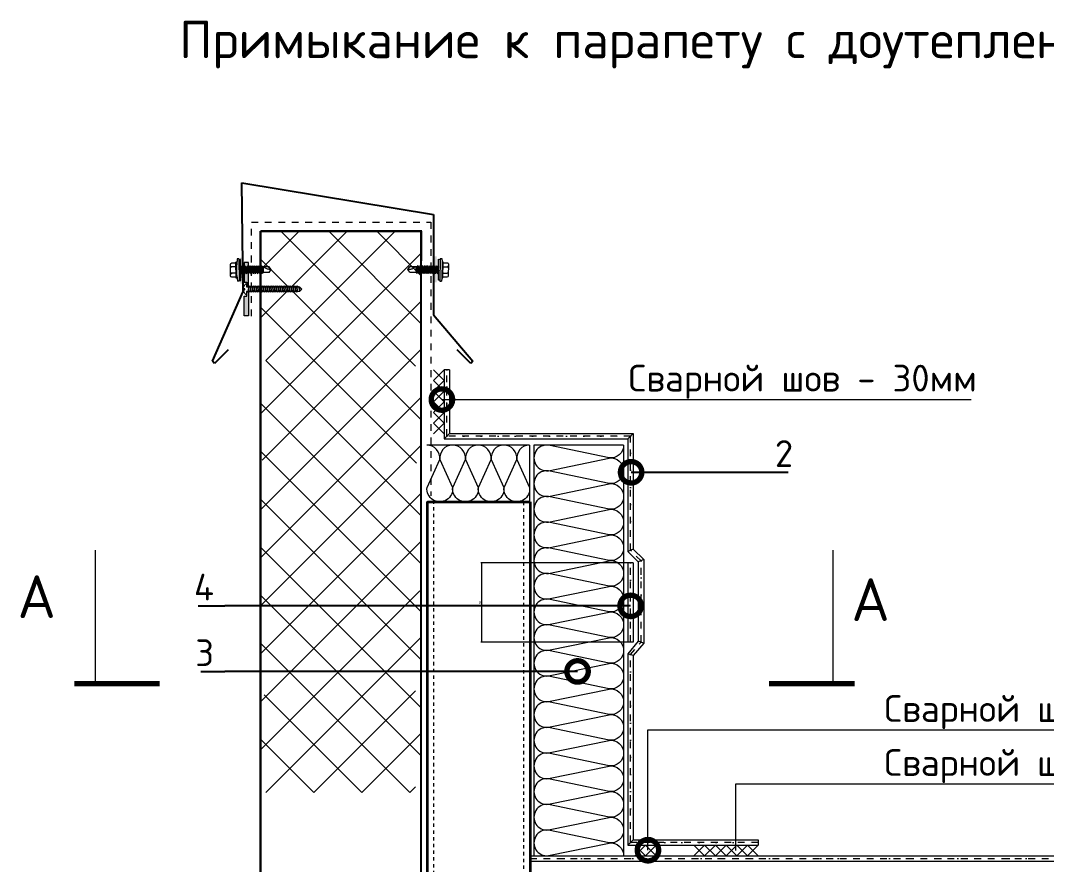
# Model space of a CAD drawing. Header units: millimetres. Extents: x -263990 to 193903, y -164417 to 240530.
# Drawn here: x -144467 to -129232, y 227998 to 240530 of the extents above; entities that cross this region are included whole.
import ezdxf
from ezdxf.enums import TextEntityAlignment as Align

# ---------------------------------------------------------------- set-up
doc = ezdxf.new("R2010")
doc.units = ezdxf.units.MM
doc.header["$LTSCALE"] = 20
doc.set_wipeout_variables(frame=1)
doc.linetypes.add('пунктирнаяX2', pattern=[12.7, 0, -12.7])
doc.linetypes.add('штриховая 50', pattern=[1, 0.5, -0.5])
doc.layers.get('0').update_dxf_attribs({"lineweight": 0})
doc.layers.add('S-METL', color=14, linetype='Continuous')
doc.layers.add('S-WALL-PATT', color=181, linetype='Continuous')
for name, color, linetype, lineweight in [('TN-АННОТАЦИИ', 7, 'Continuous', 0), ('TN-ГИДРОИЗОЛЯЦИЯ ПВХ', 5, 'Continuous', 15), ('TN-МЕТАЛЛ КОНСТРУКЦИИ', 7, 'Continuous', 35), ('TN-РАЗМЕРЫ', 184, 'Continuous', 15), ('Металл', 7, 'Continuous', 25)]:
    doc.layers.add(name, color=color, linetype=linetype, lineweight=lineweight)
doc.styles.add('MtXpl_ISOCPEUR', font='')
doc.styles.add('TN-Текст', font='isocpeur.ttf')
doc.styles.add('TN-Текст-Аннотативный', font='isocpeur.ttf')
doc.styles.get('MtXpl_ISOCPEUR').set_extended_font_data('ISOCPEUR', bold=True)
doc.dimstyles.new('ПТС-Размеры', dxfattribs={"dimtxt": 2.5, "dimasz": 1.5, "dimexe": 0.7, "dimexo": 1, "dimgap": 0.8, "dimtad": 1, "dimdec": 0, "dimzin": 0, "dimdsep": 46, "dimtxsty": 'TN-Текст-Аннотативный', "dimblk": 'ARCHTICK', "dimcen": 2, "dimdle": 0.7, "dimadec": 0, "dimazin": 0, "dimtfac": 1, "dimtdec": 0, "dimtmove": 1, "dimatfit": 3, "dimfxl": 0.7, "dimtolj": 1, "dimtzin": 0, "dimlwd": -1, "dimlwe": -1, "dimarcsym": 0})

# ---------------------------------------------------------------- blocks, each defined once
blk = doc.blocks.new('_ArchTick')
at = {"color": 0, "linetype": 'ByBlock', "const_width": 0.15}
blk.add_lwpolyline([(-0.5, -0.5), (0.5, 0.5)], dxfattribs=at)
blk = doc.blocks.new('_DOTSMALL')
at = {"color": 0, "linetype": 'ByBlock', "const_width": 0.5}
blk.add_lwpolyline([(-0.0625, 0, 1), (0.0625, 0, 1)], format="xyb", close=True, dxfattribs=at)
blk = doc.blocks.new('*U389')
at = {"lineweight": 0}
blk.add_hatch(color=0, dxfattribs=at).paths.add_polyline_path([(6.5, -1), (-6.5, -1), (-6.5, 0), (6.5, 0)])
at = {"color": 0, "lineweight": 0}
for p, q in [((1.27, 14.01), (-2.46, 13.35)), ((-1.76, 13.76), (-2.46, 13.35)), ((-1.76, 12.94), (-2.46, 13.35)), ((2.46, 12.81), (-2.46, 11.94)), ((-1.76, 17.77), (0, 19)), ((-1.76, 17.78), (-1.76, 13.76)), ((-0.74, 14.01), (-1.76, 13.76)), ((1.76, 13.81), (-1.76, 12.94)), ((1.76, 13.22), (-1.76, 12.35)), ((-1.76, 12.94), (-1.76, 12.35)), ((2.11, 14.01), (-0.74, 14.01)), ((0, 19), (1.76, 17.77)), ((1.76, 17.78), (1.76, 14.01)), ((2.1, 14.01), (1.76, 13.81)), ((1.76, 13.81), (1.76, 13.2)), ((2.46, 12.81), (1.76, 13.22)), ((2.46, 12.81), (1.76, 12.4)), ((-1.76, 12.35), (-2.46, 11.94)), ((-1.76, 11.54), (-2.46, 11.94)), ((2.46, 11.4), (-2.46, 10.53)), ((-1.76, 10.94), (-2.46, 10.53)), ((-1.76, 10.13), (-2.46, 10.53)), ((2.46, 10), (-2.46, 9.13)), ((-1.76, 9.53), (-2.46, 9.13)), ((-1.76, 8.72), (-2.46, 9.13)), ((2.46, 8.59), (-2.46, 7.72)), ((-1.76, 8.13), (-2.46, 7.72)), ((-1.76, 7.31), (-2.46, 7.72)), ((2.46, 7.18), (-2.46, 6.31)), ((-1.76, 6.72), (-2.46, 6.31)), ((1.76, 12.4), (-1.76, 11.54)), ((1.76, 11.81), (-1.76, 10.94)), ((-1.76, 11.54), (-1.76, 10.94)), ((1.76, 11), (-1.76, 10.13)), ((1.76, 10.4), (-1.76, 9.53)), ((-1.76, 10.13), (-1.76, 9.53)), ((1.76, 9.59), (-1.76, 8.72)), ((1.76, 8.99), (-1.76, 8.13)), ((-1.76, 8.72), (-1.76, 8.13)), ((1.76, 8.18), (-1.76, 7.31)), ((1.76, 7.59), (-1.76, 6.72)), ((-1.76, 7.31), (-1.76, 6.7)), ((1.76, 6.77), (-1.76, 5.9)), ((1.76, 12.4), (1.76, 11.79)), ((2.46, 11.4), (1.76, 11.81)), ((2.46, 11.4), (1.76, 11)), ((1.76, 11), (1.76, 10.38)), ((2.46, 10), (1.76, 10.4)), ((2.46, 10), (1.76, 9.59)), ((1.76, 9.59), (1.76, 8.97)), ((2.46, 8.59), (1.76, 8.99)), ((2.46, 8.59), (1.76, 8.18)), ((1.76, 8.18), (1.76, 7.56)), ((2.46, 7.18), (1.76, 7.59)), ((2.46, 7.18), (1.76, 6.77)), ((1.76, 6.77), (1.76, 6.16)), ((-1.76, 5.9), (-2.46, 6.31)), ((2.46, 5.77), (-2.46, 4.9)), ((-1.76, 5.31), (-2.46, 4.9)), ((-1.76, 4.5), (-2.46, 4.9)), ((2.46, 4.36), (-2.46, 3.49)), ((-1.76, 3.9), (-2.46, 3.49)), ((-1.76, 3.09), (-2.46, 3.49)), ((2.46, 2.96), (-2.46, 2.09)), ((-1.76, 2.49), (-2.46, 2.09)), ((-1.76, 1.68), (-2.46, 2.09)), ((2.46, 1.55), (-2.46, 0.68)), ((-1.76, 1.09), (-2.46, 0.68)), ((-1.76, 0.27), (-2.46, 0.68)), ((1.76, 6.18), (-1.76, 5.31)), ((-1.76, 5.9), (-1.76, 5.29)), ((1.76, 5.36), (-1.76, 4.5)), ((1.76, 4.77), (-1.76, 3.9)), ((-1.76, 4.5), (-1.76, 3.9)), ((1.76, 3.96), (-1.76, 3.09)), ((1.76, 3.36), (-1.76, 2.49)), ((-1.76, 3.09), (-1.76, 2.49)), ((1.76, 2.55), (-1.76, 1.68)), ((1.76, 1.95), (-1.76, 1.09)), ((-1.76, 1.68), (-1.76, 1.09)), ((1.76, 1.14), (-1.76, 0.27)), ((-1.76, 0.27), (-1.76, 0)), ((1.76, 0.55), (-0.45, 0)), ((2.46, 0.14), (1.67, 0)), ((2.46, 5.77), (1.76, 6.18)), ((2.46, 5.77), (1.76, 5.36)), ((1.76, 5.36), (1.76, 4.75)), ((2.46, 4.36), (1.76, 4.77)), ((2.46, 4.36), (1.76, 3.96)), ((1.76, 3.96), (1.76, 3.34)), ((2.46, 2.96), (1.76, 3.36)), ((2.46, 2.96), (1.76, 2.55)), ((1.76, 2.55), (1.76, 1.93)), ((2.46, 1.55), (1.76, 1.95)), ((2.46, 1.55), (1.76, 1.14)), ((1.76, 1.14), (1.76, 0.52)), ((2.46, 0.14), (1.76, 0.55)), ((2.46, 0.14), (2.22, 0)), ((6.5, 0), (6.5, -1)), ((-7, -1), (-7, -2)), ((7, -1), (-7, -1)), ((-7, -1), (-7, -2)), ((-3.37, -2.36), (-7, -2)), ((-5.04, -2.36), (-5.04, -2.86)), ((-5.04, -2.36), (4.96, -2.36)), ((-5.04, -2.86), (4.96, -2.86)), ((-4.37, -2.36), (4.29, -2.36)), ((-4.37, -3.15), (-4.37, -5.51)), ((-3.59, -6.3), (3.5, -6.3)), ((-2.01, -3.15), (-2.01, -5.51)), ((-2.01, -3.23), (-2.01, -5.51)), ((1.93, -3.15), (1.93, -5.51)), ((7, -2), (3.29, -2.36)), ((4.29, -3.15), (4.29, -5.51)), ((4.96, -2.36), (4.96, -2.86)), ((7, -1), (7, -2)), ((7, -1), (7, -2))]:
    blk.add_line(p, q, dxfattribs=at)
blk.add_lwpolyline([(6.5, -1), (-6.5, -1), (-6.5, 0), (6.5, 0)], close=True, dxfattribs=at)
for centre, start, end in [((-3.59, -5.51), 180.00332, 270.00332), ((-2.8, -5.51), 270.00332, 0.00332), ((-1.22, -5.51), 180.00332, 270.00332), ((1.14, -5.51), 270.00332, 0.00332), ((2.71, -5.51), 180.00332, 270.00332), ((3.5, -5.51), 270.00332, 0.00332)]:
    blk.add_arc(centre, 0.787, start, end, dxfattribs=at)
at = {"color": 0, "lineweight": 0, "extrusion": (0, 0, -1)}
for centre, start_param, end_param in [((-5.16, -3.15), 3.700141, 4.077737), ((-2.8, -3.15), 3.700141, 4.077737), ((-1.22, -3.15), 0.936145, 1.313741), ((1.13, -3.15), 3.700141, 4.077737), ((2.72, -3.15), 0.936145, 1.313741), ((5.08, -3.15), 0.936145, 1.313741)]:
    blk.add_ellipse(centre, major_axis=(-0.47, -0.638), ratio=1, start_param=start_param, end_param=end_param, dxfattribs=at)
at = {"color": 0, "lineweight": 0}
blk.add_open_spline([(0, 19), (0.05, 18.23), (0.14, 16.87), (0.88, 15.34), (1.55, 14.82), (1.76, 14.68)], degree=3, knots=[0, 0, 0, 0, 2.306624, 4.08853, 4.845954, 4.845954, 4.845954, 4.845954], dxfattribs=at)
blk = doc.blocks.new('*U391')
at = {"color": 0, "rotation": 270}
blk.add_blockref('*U389', (0, 0), dxfattribs=at)

msp = doc.modelspace()

# ---------------------------------------------------------------- hatches: boundary and pattern name
at = {"lineweight": 13}
h = msp.add_hatch(dxfattribs=at)
h.set_pattern_fill('ANSI37', color=8, scale=158.797555)
h.set_pattern_definition([(45, (-140823.46, 229064.1), (-356.51, 356.51), []), (135, (-140823.46, 229064.1), (-356.51, -356.51), [])])
h.paths.add_polyline_path([(-140823.46266, 235415.98422), (-140823.46266, 235304.82593), (-140902.86144, 235217.48728), (-140902.86144, 234026.50561), (-140823.46266, 233939.16696), (-140823.46266, 233828.00867), (-140823.46266, 233716.85038), (-140902.86144, 233629.51172), (-140902.86144, 232438.53006), (-140823.46266, 232351.1914), (-140823.46266, 232240.03311), (-140823.46266, 232128.87482), (-140902.86144, 232041.53617), (-140902.86144, 230850.5545), (-140823.46266, 230763.21585), (-140823.46266, 230652.05756), (-140823.46266, 230540.89927), (-140902.86144, 230453.56061), (-140902.86144, 229262.57895), (-140823.46266, 229175.24029), (-140823.46266, 229064.082), (-139767.27257, 229064.082), (-139708.56515, 228900.81114), (-139613.28661, 229222.87956), (-139554.57919, 229064.082), (-138600.29689, 229064.082), (-138600.29689, 229175.24029), (-138520.89811, 229262.57895), (-138520.89811, 230453.56061), (-138600.29689, 230540.89927), (-138600.29689, 230652.05756), (-138600.29689, 230763.21585), (-138520.89811, 230850.5545), (-138520.89811, 232041.53617), (-138600.29689, 232128.87482), (-138600.29689, 232240.03311), (-138600.29689, 232351.1914), (-138520.89811, 232438.53006), (-138520.89811, 233629.51172), (-138600.29689, 233716.85038), (-138600.29689, 233828.00867), (-138600.29689, 233939.16696), (-138520.89811, 234026.50561), (-138520.89811, 235217.48728), (-138600.29689, 235304.82593), (-138600.29689, 235415.98422), (-138600.29689, 235527.14251), (-138520.89811, 235614.48117), (-138520.89811, 237400.95366), (-140902.86144, 237400.95366), (-140902.86144, 235614.48117), (-140823.46266, 235527.14251)])
at = {"layer": 'S-WALL-PATT', "lineweight": 0, "ltscale": 10}
h = msp.add_hatch(color=256, dxfattribs=at)
h.dxf.hatch_style = 1
h.paths.add_polyline_path([(-141203.69422, 237009.66744), (-141167.57642, 237009.66744), (-141167.57642, 236621.87539), (-141203.69422, 236621.87539)])
h = msp.add_hatch(color=256, dxfattribs=at)
h.dxf.hatch_style = 1
h.paths.add_polyline_path([(-138285.32143, 237027.66054), (-138321.43923, 237027.66054), (-138321.43923, 236639.86849), (-138285.32143, 236639.86849)])

# ---------------------------------------------------------------- linework, layer by layer
at = {"ltscale": 100}
for p, q in [((-138050.48602, 234225.00256), (-138431.60016, 234225.00256)), ((-137669.37189, 234225.00256), (-138050.48602, 234225.00256)), ((-137288.25776, 234225.00256), (-137669.37189, 234225.00256)), ((-136907.14362, 234225.00256), (-137288.25776, 234225.00256)), ((-136907.14362, 234225.00256), (-136907.14362, 233383.18733)), ((-136843.50369, 234225.00256), (-136843.50369, 233843.88842)), ((-135510.36046, 234225.00256), (-136843.50369, 234225.00256)), ((-135510.36046, 234225.00256), (-135510.36046, 233843.88842)), ((-136843.50369, 233843.88842), (-136843.50369, 233462.77429)), ((-135510.36046, 233843.88842), (-135510.36046, 233462.77429)), ((-136843.50369, 233462.77429), (-136843.50369, 233081.66016)), ((-135510.36046, 233462.77429), (-135510.36046, 233081.66016)), ((-138050.48602, 233383.18733), (-138431.60016, 233383.18733)), ((-137669.37189, 233383.18733), (-138050.48602, 233383.18733)), ((-137288.25776, 233383.18733), (-137669.37189, 233383.18733)), ((-136907.14362, 233383.18733), (-137288.25776, 233383.18733)), ((-136843.50369, 233081.66016), (-136843.50369, 232700.54602)), ((-135510.36046, 233081.66016), (-135510.36046, 232700.54602)), ((-136843.50369, 232700.54602), (-136843.50369, 232319.43189)), ((-135510.36046, 232700.54602), (-135510.36046, 232319.43189)), ((-136843.50369, 232319.43189), (-136843.50369, 231938.31776)), ((-135510.36046, 232319.43189), (-135510.36046, 231938.31776)), ((-136843.50369, 231938.31776), (-136843.50369, 231557.20362)), ((-135510.36046, 231938.31776), (-135510.36046, 231557.20362)), ((-136843.50369, 231557.20362), (-136843.50369, 231176.08949)), ((-135510.36046, 231557.20362), (-135510.36046, 231176.08949)), ((-136843.50369, 231176.08949), (-136843.50369, 230794.97536)), ((-135510.36046, 231176.08949), (-135510.36046, 230794.97536)), ((-136843.50369, 230794.97536), (-136843.50369, 230413.86123)), ((-135510.36046, 230794.97536), (-135510.36046, 230413.86123)), ((-136843.50369, 230413.86123), (-136843.50369, 230032.74709)), ((-135510.36046, 230413.86123), (-135510.36046, 230032.74709)), ((-136843.50369, 230032.74709), (-136843.50369, 229651.63296)), ((-135510.36046, 230032.74709), (-135510.36046, 229651.63296)), ((-136843.50369, 229651.63296), (-136843.50369, 229270.51883)), ((-135510.36046, 229651.63296), (-135510.36046, 229270.51883)), ((-136843.50369, 229270.51883), (-136843.50369, 228889.40469)), ((-135510.36046, 229270.51883), (-135510.36046, 228889.40469)), ((-136843.50369, 228889.40469), (-136843.50369, 228508.29056)), ((-135510.36046, 228889.40469), (-135510.36046, 228508.29056)), ((-136843.50369, 228508.29056), (-136843.50369, 228127.17643)), ((-135510.36046, 228508.29056), (-135510.36046, 228127.17643))]:
    msp.add_line(p, q, dxfattribs=at)
at = {"color": 8, "lineweight": 20, "const_width": 31.75951}
for points in [[(-140902.86144, 237400.95366), (-140902.86144, 224498.65228), (-140823.46266, 224411.31363), (-140823.46266, 224300.15534)], [(-138600.29689, 224300.15534), (-138600.29689, 224411.31363), (-138520.89811, 224498.65228), (-138520.89811, 237400.95366), (-140902.86144, 237400.95366)]]:
    msp.add_lwpolyline(points, dxfattribs=at)
at = {"lineweight": 9, "ltscale": 100, "transparency": 33554559}
for points in [[(-138050.48602, 234225.00256, 0.4517184411), (-138239.52449, 234010.43603), (-138052.00462, 233597.75385, -1.1350416127), (-138430.08155, 233597.75385), (-138242.56169, 234010.43603, 0.4517184411), (-138431.60016, 234225.00256, 0.4517184411)], [(-137669.37189, 234225.00256, 0.4517184411), (-137858.41035, 234010.43603), (-137670.89049, 233597.75385, -1.1350416127), (-138048.96742, 233597.75385), (-137861.44756, 234010.43603, 0.4517184411), (-138050.48602, 234225.00256, 0.4517184411)], [(-137288.25776, 234225.00256, 0.4517184411), (-137477.29622, 234010.43603), (-137289.77636, 233597.75385, -1.1350416127), (-137667.85329, 233597.75385), (-137480.33342, 234010.43603, 0.4517184411), (-137669.37189, 234225.00256, 0.4517184411)], [(-136907.14362, 234225.00256, 0.4517184411), (-137096.18209, 234010.43603), (-136908.66222, 233597.75385, -1.1350416127), (-137286.73916, 233597.75385), (-137099.21929, 234010.43603, 0.4517184411), (-137288.25776, 234225.00256, 0.4517184411)], [(-135510.36046, 234225.00256, -0.4517184411), (-135724.92699, 234035.96409), (-136628.93717, 234223.48396, 1.1350416127), (-136628.93717, 233845.40702), (-135724.92699, 234032.92689, -0.4517184411), (-135510.36046, 233843.88842, -0.4517184411)], [(-135510.36046, 233843.88842, -0.4517184411), (-135724.92699, 233654.84996), (-136628.93717, 233842.36982, 1.1350416127), (-136628.93717, 233464.29289), (-135724.92699, 233651.81276, -0.4517184411), (-135510.36046, 233462.77429, -0.4517184411)], [(-135510.36046, 233462.77429, -0.4517184411), (-135724.92699, 233273.73582), (-136628.93717, 233461.25569, 1.1350416127), (-136628.93717, 233083.17876), (-135724.92699, 233270.69862, -0.4517184411), (-135510.36046, 233081.66016, -0.4517184411)], [(-135510.36046, 233081.66016, -0.4517184411), (-135724.92699, 232892.62169), (-136628.93717, 233080.14156, 1.1350416127), (-136628.93717, 232702.06462), (-135724.92699, 232889.58449, -0.4517184411), (-135510.36046, 232700.54602, -0.4517184411)], [(-135510.36046, 232700.54602, -0.4517184411), (-135724.92699, 232511.50756), (-136628.93717, 232699.02742, 1.1350416127), (-136628.93717, 232320.95049), (-135724.92699, 232508.47036, -0.4517184411), (-135510.36046, 232319.43189, -0.4517184411)], [(-135510.36046, 232319.43189, -0.4517184411), (-135724.92699, 232130.39342), (-136628.93717, 232317.91329, 1.1350416127), (-136628.93717, 231939.83636), (-135724.92699, 232127.35622, -0.4517184411), (-135510.36046, 231938.31776, -0.4517184411)], [(-135510.36046, 231938.31776, -0.4517184411), (-135724.92699, 231749.27929), (-136628.93717, 231936.79916, 1.1350416127), (-136628.93717, 231558.72223), (-135724.92699, 231746.24209, -0.4517184411), (-135510.36046, 231557.20362, -0.4517184411)], [(-135510.36046, 231557.20362, -0.4517184411), (-135724.92699, 231368.16516), (-136628.93717, 231555.68502, 1.1350416127), (-136628.93717, 231177.60809), (-135724.92699, 231365.12796, -0.4517184411), (-135510.36046, 231176.08949, -0.4517184411)], [(-135510.36046, 231176.08949, -0.4517184411), (-135724.92699, 230987.05103), (-136628.93717, 231174.57089, 1.1350416127), (-136628.93717, 230796.49396), (-135724.92699, 230984.01382, -0.4517184411), (-135510.36046, 230794.97536, -0.4517184411)], [(-135510.36046, 230794.97536, -0.4517184411), (-135724.92699, 230605.93689), (-136628.93717, 230793.45676, 1.1350416127), (-136628.93717, 230415.37983), (-135724.92699, 230602.89969, -0.4517184411), (-135510.36046, 230413.86123, -0.4517184411)], [(-135510.36046, 230413.86123, -0.4517184411), (-135724.92699, 230224.82276), (-136628.93717, 230412.34262, 1.1350416127), (-136628.93717, 230034.26569), (-135724.92699, 230221.78556, -0.4517184411), (-135510.36046, 230032.74709, -0.4517184411)], [(-135510.36046, 230032.74709, -0.4517184411), (-135724.92699, 229843.70863), (-136628.93717, 230031.22849, 1.1350416127), (-136628.93717, 229653.15156), (-135724.92699, 229840.67142, -0.4517184411), (-135510.36046, 229651.63296, -0.4517184411)], [(-135510.36046, 229651.63296, -0.4517184411), (-135724.92699, 229462.59449), (-136628.93717, 229650.11436, 1.1350416127), (-136628.93717, 229272.03743), (-135724.92699, 229459.55729, -0.4517184411), (-135510.36046, 229270.51883, -0.4517184411)], [(-135510.36046, 229270.51883, -0.4517184411), (-135724.92699, 229081.48036), (-136628.93717, 229269.00023, 1.1350416127), (-136628.93717, 228890.92329), (-135724.92699, 229078.44316, -0.4517184411), (-135510.36046, 228889.40469, -0.4517184411)], [(-135510.36046, 228889.40469, -0.4517184411), (-135724.92699, 228700.36623), (-136628.93717, 228887.88609, 1.1350416127), (-136628.93717, 228509.80916), (-135724.92699, 228697.32903, -0.4517184411), (-135510.36046, 228508.29056, -0.4517184411)], [(-135510.36046, 228508.29056, -0.4517184411), (-135724.92699, 228319.25209), (-136628.93717, 228506.77196, 1.1350416127), (-136628.93717, 228128.69503), (-135724.92699, 228316.21489, -0.4517184411), (-135510.36046, 228127.17643, -0.4517184411)]]:
    msp.add_lwpolyline(points, format="xyb", dxfattribs=at)
at = {"color": 0, "linetype": 'ByBlock', "lineweight": 80, "const_width": 79.39878}
for points in [[(-142398.89899, 230682.30085), (-143669.27944, 230682.30085)], [(-133351.08148, 230682.30085), (-132080.70103, 230682.30085)]]:
    msp.add_lwpolyline(points, dxfattribs=at)
at = {"layer": 'S-METL'}
for p, q in [((-141180.30765, 238120.22373), (-138332.15403, 237651.37182)), ((-138332.15403, 237651.37182), (-138332.15403, 236160.02989)), ((-138332.15403, 236160.02989), (-137747.78413, 235471.72989)), ((-141381.82869, 235640.67891), (-141584.56751, 235437.94008)), ((-137781.57393, 235437.94008), (-137984.31276, 235640.67891)), ((-141584.56751, 235437.94008), (-141618.35732, 235471.72989)), ((-137747.78413, 235471.72989), (-137781.57393, 235437.94008))]:
    msp.add_line(p, q, dxfattribs=at)
at = {"layer": 'TN-АННОТАЦИИ', "linetype": 'ByBlock', "lineweight": -2}
for points in [[(-135399.49364, 233821.54259), (-133423.66567, 233821.54259)], [(-133423.66567, 233821.54259), (-133066.37117, 233821.54259)], [(-141831.31585, 231838.16852), (-141434.32196, 231838.16852)], [(-135407.14205, 231838.16852), (-141434.32196, 231838.16852)], [(-141791.61646, 230864.18353), (-141434.32196, 230864.18353)], [(-136194.89091, 230864.18353), (-141434.32196, 230864.18353)]]:
    msp.add_lwpolyline(points, dxfattribs=at)
at = {"layer": 'TN-ГИДРОИЗОЛЯЦИЯ ПВХ', "linetype": 'штриховая 50', "ltscale": 10}
for p, q in [((-141037.83936, 236138.50549), (-141037.83936, 237535.93159)), ((-141037.83936, 237535.93159), (-138373.92071, 237535.93159)), ((-138373.92071, 237535.93159), (-138373.92071, 233472.21748)), ((-138134.5672, 234359.98048), (-138135.72437, 235344.22679)), ((-135407.14205, 234359.98048), (-138134.5672, 234359.98048)), ((-135407.14205, 232661.94047), (-135407.14205, 234359.98048)), ((-135252.81357, 232507.61198), (-135407.14205, 232661.94047)), ((-135252.81357, 231300.51152), (-135252.81357, 232507.61198)), ((-135407.14205, 231300.51152), (-135407.14205, 232474.72393)), ((-135407.14205, 231113.29498), (-135252.81357, 231300.51152)), ((-135407.14205, 228325.67337), (-135407.14205, 231113.29498)), ((-133513.83197, 228325.67337), (-135407.14205, 228325.67337)), ((-136901.16304, 228087.47704), (-118718.84295, 228087.47704))]:
    msp.add_line(p, q, dxfattribs=at)
at = {"layer": 'TN-ГИДРОИЗОЛЯЦИЯ ПВХ', "linetype": 'Continuous'}
for p, q in [((-138096.02499, 235344.22679), (-138175.42376, 235344.22679)), ((-138175.42376, 235344.22679), (-138175.42376, 234320.28109)), ((-138096.02499, 235344.22679), (-138096.02499, 234399.67987)), ((-138096.02499, 234399.67987), (-138175.42376, 234320.28109)), ((-138175.42376, 234320.28109), (-135446.84144, 234320.28109)), ((-138096.02499, 234399.67987), (-135367.44266, 234399.67987)), ((-135367.44266, 234399.67987), (-135446.84144, 234320.28109)), ((-135446.84144, 234320.28109), (-135446.84144, 232645.49644)), ((-135367.44266, 234399.67987), (-135367.44266, 232678.38449)), ((-135367.44266, 232678.38449), (-135446.84144, 232645.49644)), ((-135446.84144, 232645.49644), (-135292.51296, 232491.16796)), ((-135367.44266, 232678.38449), (-135213.11418, 232524.05601)), ((-135213.11418, 232524.05601), (-135292.51296, 232491.16796)), ((-135213.11418, 232524.05601), (-135213.11418, 231286.25805)), ((-135367.44266, 232474.72393), (-135446.84144, 232474.72393)), ((-135446.84144, 232474.72393), (-135446.84144, 231300.51152)), ((-135367.44266, 232474.72393), (-135367.44266, 231300.51152)), ((-135292.51296, 232491.16796), (-135292.51296, 231314.76499)), ((-135292.51296, 231314.76499), (-135446.84144, 231127.54845)), ((-135367.44266, 231300.51152), (-135446.84144, 231300.51152)), ((-135213.11418, 231286.25805), (-135367.44266, 231099.04151)), ((-135213.11418, 231286.25805), (-135292.51296, 231314.76499)), ((-135367.44266, 231099.04151), (-135446.84144, 231127.54845)), ((-135446.84144, 231127.54845), (-135446.84144, 228285.97398)), ((-135367.44266, 231099.04151), (-135367.44266, 228365.37276)), ((-135367.44266, 228365.37276), (-135446.84144, 228285.97398)), ((-135446.84144, 228285.97398), (-133513.83197, 228285.97398)), ((-135367.44266, 228365.37276), (-133513.83197, 228365.37276)), ((-133513.83197, 228365.37276), (-133513.83197, 228285.97398)), ((-136901.16304, 228127.17643), (-136901.16304, 228047.77765)), ((-136901.16304, 228127.17643), (-118718.84295, 228127.17643)), ((-136901.16304, 228047.77765), (-118718.84295, 228047.77765))]:
    msp.add_line(p, q, dxfattribs=at)
at = {"layer": 'TN-ГИДРОИЗОЛЯЦИЯ ПВХ', "linetype": 'пунктирнаяX2'}
for p, q in [((-138135.72437, 235344.22679), (-138135.72437, 234359.98048)), ((-138135.72437, 234359.98048), (-135407.14205, 234359.98048)), ((-135407.14205, 234359.98048), (-135407.14205, 232661.94047)), ((-135407.14205, 232661.94047), (-135252.81357, 232507.61198)), ((-135252.81357, 232507.61198), (-135252.81357, 231300.51152)), ((-135407.14205, 232474.72393), (-135407.14205, 231300.51152)), ((-135252.81357, 231300.51152), (-135407.14205, 231113.29498)), ((-135407.14205, 231113.29498), (-135407.14205, 228325.67337)), ((-135407.14205, 228325.67337), (-133513.83197, 228325.67337)), ((-136901.16304, 228087.47704), (-118718.84295, 228087.47704))]:
    msp.add_line(p, q, dxfattribs=at)
at = {"layer": 'TN-ГИДРОИЗОЛЯЦИЯ ПВХ', "color": 1}
for points in [[(-138334.22132, 235185.42924), (-138175.42376, 235344.22679)], [(-138334.22132, 235344.22679), (-138175.42376, 235185.42924)], [(-138334.22132, 235185.42924), (-138175.42376, 235026.63168)], [(-138334.22132, 235026.63168), (-138175.42376, 235185.42924)], [(-138334.22132, 235026.63168), (-138175.42376, 234867.83412)], [(-138334.22132, 234867.83412), (-138175.42376, 235026.63168)], [(-138334.22132, 234867.83412), (-138175.42376, 234709.03657)], [(-138334.22132, 234709.03657), (-138175.42376, 234867.83412)], [(-138334.22132, 234709.03657), (-138175.42376, 234550.23901)], [(-138334.22132, 234550.23901), (-138175.42376, 234709.03657)], [(-138334.22132, 234550.23901), (-138175.42376, 234391.44146)], [(-138334.22132, 234391.44146), (-138175.42376, 234550.23901)], [(-135186.13362, 228285.97398), (-135344.93117, 228127.17643)], [(-135344.93117, 228285.97398), (-135186.13362, 228127.17643)], [(-135186.13362, 228285.97398), (-135027.33606, 228127.17643)], [(-135027.33606, 228285.97398), (-135186.13362, 228127.17643)], [(-134307.81975, 228285.97398), (-134466.61731, 228127.17643)], [(-134466.61731, 228285.97398), (-134307.81975, 228127.17643)], [(-134149.0222, 228285.97398), (-134307.81975, 228127.17643)], [(-134307.81975, 228285.97398), (-134149.0222, 228127.17643)], [(-133990.22464, 228285.97398), (-134149.0222, 228127.17643)], [(-134149.0222, 228285.97398), (-133990.22464, 228127.17643)], [(-133831.42709, 228285.97398), (-133990.22464, 228127.17643)], [(-133990.22464, 228285.97398), (-133831.42709, 228127.17643)], [(-133672.62953, 228285.97398), (-133831.42709, 228127.17643)], [(-133831.42709, 228285.97398), (-133672.62953, 228127.17643)], [(-133672.62953, 228285.97398), (-133513.83197, 228127.17643)], [(-133513.83197, 228285.97398), (-133672.62953, 228127.17643)]]:
    msp.add_lwpolyline(points, dxfattribs=at)
at = {"layer": 'TN-МЕТАЛЛ КОНСТРУКЦИИ'}
for p, q in [((-138425.61958, 218254.5644), (-138425.61958, 233383.18733)), ((-138425.61958, 233383.18733), (-136901.16304, 233383.18733)), ((-136901.16304, 233383.18733), (-136901.16304, 218254.5644))]:
    msp.add_line(p, q, dxfattribs=at)
at = {"layer": 'TN-МЕТАЛЛ КОНСТРУКЦИИ', "linetype": 'штриховая 50', "lineweight": 15, "ltscale": 5}
for p, q in [((-138330.34072, 218254.5644), (-138330.34779, 233383.18733)), ((-138330.34779, 233383.18733), (-136996.44832, 233383.18733)), ((-136996.44832, 233383.18733), (-136996.44125, 218254.5644))]:
    msp.add_line(p, q, dxfattribs=at)
at = {"layer": 'TN-РАЗМЕРЫ'}
for p, q in [((-135377.44266, 232474.72393), (-137630.11579, 232474.72393)), ((-137623.11579, 232481.72393), (-137623.11579, 231293.51152)), ((-135377.44266, 231300.51152), (-137630.11579, 231300.51152))]:
    msp.add_line(p, q, dxfattribs=at)
at = {"layer": 'Металл', "ltscale": 100}
for p, q in [((-140902.86144, 236516.99419), (-140902.86144, 237400.95366)), ((-140902.86144, 237400.95366), (-138519.51498, 237400.95366)), ((-140902.86144, 237400.95366), (-138520.81645, 237400.95366)), ((-138520.81645, 237400.95366), (-138522.19882, 236517.47689)), ((-138519.51498, 237400.95366), (-138520.89811, 236516.99419))]:
    msp.add_line(p, q, dxfattribs=at)

# ---------------------------------------------------------------- block references
at = {"layer": 'S-METL', "xscale": 23.89299957049512, "yscale": 23.89299957049512, "zscale": 23.89299957049512, "rotation": 179.2309881253707}
msp.add_blockref('*U391', (-138259.98213, 236828.58149), dxfattribs=at)
at = {"layer": 'TN-АННОТАЦИИ', "xscale": 635.1902217856366, "yscale": 635.1902217856366, "zscale": 635.1902217856366}
for p, rotation in [((-138209.43551, 234901.84588), 179.999999999998), ((-135149.34477, 228209.47585), 270)]:
    msp.add_blockref('_DOTSMALL', p, dxfattribs=dict(at, rotation=rotation))
at = {"layer": 'TN-АННОТАЦИИ', "lineweight": -2, "xscale": 635.1902217856366, "yscale": 635.1902217856366, "zscale": 635.1902217856366, "rotation": 180}
msp.add_blockref('_DOTSMALL', (-135399.49364, 233821.54259), dxfattribs=at)
at = {"layer": 'TN-АННОТАЦИИ', "lineweight": -2, "xscale": 635.1902217856366, "yscale": 635.1902217856366, "zscale": 635.1902217856366}
for p in [(-135407.14205, 231838.16852), (-136194.89091, 230864.18353)]:
    msp.add_blockref('_DOTSMALL', p, dxfattribs=at)
at = {"layer": 'TN-РАЗМЕРЫ', "xscale": 15, "yscale": 15, "zscale": 15}
for p, rotation in [((-137623.11579, 232474.72393), 90), ((-137623.11579, 231300.51152), 270)]:
    msp.add_blockref('_ArchTick', p, dxfattribs=dict(at, rotation=rotation))

# ---------------------------------------------------------------- texts
at = {"style": 'TN-Текст'}
for p in [(-144226.60317, 231975.57176), (-131843.69245, 231931.52247)]:
    msp.add_attdef('А', text='1', height=635.19022, dxfattribs=at).set_placement(p, align=Align.MIDDLE_CENTER)
at = {"layer": 'TN-АННОТАЦИИ', "color": 0, "style": 'MtXpl_ISOCPEUR'}
msp.add_text('Примыкание к парапету с доутеплением одиночной стойки фахверка', height=555.7914441, dxfattribs=at).set_placement((-142109.99631, 239970.43567))
at = {"layer": 'TN-АННОТАЦИИ', "char_height": 396.9938886, "attachment_point": 2, "style": 'TN-Текст', "bg_fill": 2}
for s, insert in [('Сварной шов - 30мм', (-132853.16254, 235417.93793)), ('Сварной шов - 10мм', (-129094.37366, 230512.04633))]:
    msp.add_mtext(s, dxfattribs=dict(at, insert=insert))
at = {"layer": 'TN-АННОТАЦИИ', "char_height": 396.99389, "style": 'TN-Текст'}
for s, insert, attachment_point in [('2', (-133264.86811, 234297.93525), 1), ('4', (-141593.11952, 232314.56118), 3), ('3', (-141593.11952, 231340.5762), 3)]:
    msp.add_mtext(s, dxfattribs=dict(at, insert=insert, attachment_point=attachment_point))
at = {"layer": 'TN-РАЗМЕРЫ', "insert": (-137643.61579, 231887.61772), "char_height": 25, "attachment_point": 5, "rotation": 90, "style": 'TN-Текст-Аннотативный'}
msp.add_mtext('\\A1;50', dxfattribs=at)

# ---------------------------------------------------------------- leaders
at = {"color": 0, "linetype": 'ByBlock', "lineweight": 20}
for points in [[(-143351.68432, 230722.00024), (-143351.68432, 232667.2703)], [(-132398.29614, 230722.00024), (-132398.29614, 232667.2703)]]:
    msp.add_leader(points, dimstyle='ПТС-Размеры', override={"dimscale": 1, "dimasz": 5}, dxfattribs=at)

# ---------------------------------------------------------------- next in the draw order: linework, layer by layer
at = {"layer": 'TN-АННОТАЦИИ'}
for p, q in [((-135484.10963, 234901.84588), (-135354.22404, 234901.84588)), ((-131685.62136, 229995.95428), (-131555.73577, 229995.95428))]:
    msp.add_line(p, q, dxfattribs=at)
for points in [[(-138209.43551, 234901.84588), (-136603.5408, 234901.84588), (-135484.10963, 234901.84588)], [(-135354.22404, 234901.84588), (-130352.10104, 234901.84588)], [(-135149.34477, 228209.47585), (-135149.34477, 229995.95428), (-131685.62136, 229995.95428)], [(-131555.73577, 229995.95428), (-126633.01155, 229995.95428)]]:
    msp.add_lwpolyline(points, dxfattribs=at)

# ---------------------------------------------------------------- next in the draw order: wipeouts: each hides what was drawn before it
at = {"color": 1, "lineweight": 0}
msp.add_wipeout([(-140291.76192, 236540.00358), (-140325.10941, 236573.35106), (-141112.42253, 236573.35106), (-141112.42253, 236620.99033), (-141120.36241, 236620.99033), (-141136.72669, 236604.35331), (-141147.89337, 236585.54544), (-141159.06004, 236557.20972), (-141160.0618, 236547.94346), (-141136.24217, 236547.94346), (-141136.24217, 236532.0637), (-141160.0618, 236532.0637), (-141159.06004, 236522.79744), (-141147.89337, 236494.46171), (-141136.72669, 236475.65384), (-141120.36241, 236459.01682), (-141112.42253, 236459.01682), (-141112.42253, 236506.65609), (-140325.10941, 236506.65609)], dxfattribs=at)

# ---------------------------------------------------------------- next in the draw order: hatches: boundary and pattern name
h = msp.add_hatch(color=222)
h.paths.add_polyline_path([(-141144.18204, 236143.00969), (-141080.66302, 236143.00969), (-141080.66302, 236498.71621), (-141104.48266, 236498.71621), (-141104.48266, 236435.19719), (-141144.18204, 236435.19719)])
h.paths.add_polyline_path([(-141144.18204, 236644.80996), (-141104.48266, 236644.80996), (-141104.48266, 236581.29094), (-141080.66302, 236581.29094), (-141080.66302, 236936.99747), (-141144.18204, 236936.99747)])

# ---------------------------------------------------------------- next in the draw order: linework, layer by layer
at = {"color": 222}
for points in [[(-141104.48266, 236581.29094), (-141080.66302, 236581.29094), (-141080.66302, 236936.99747), (-141144.18204, 236936.99747), (-141144.18204, 236644.80996), (-141104.48266, 236644.80996)], [(-141160.0618, 236547.94346), (-141159.06004, 236557.20972), (-141147.89337, 236585.54544), (-141136.72669, 236604.35331), (-141120.36241, 236620.99033), (-141112.42253, 236620.99033), (-141112.42253, 236573.35106), (-140325.10941, 236573.35106), (-140325.10941, 236506.65609), (-141112.42253, 236506.65609), (-141112.42253, 236459.01682), (-141120.36241, 236459.01682), (-141136.72669, 236475.65384), (-141147.89337, 236494.46171), (-141159.06004, 236522.79744), (-141160.0618, 236532.0637), (-141136.24217, 236532.0637), (-141136.24217, 236547.94346), (-141160.0618, 236547.94346)], [(-141104.48266, 236498.71621), (-141080.66302, 236498.71621), (-141080.66302, 236143.00969), (-141144.18204, 236143.00969), (-141144.18204, 236435.19719), (-141104.48266, 236435.19719)], [(-141053.41268, 236579.5891), (-141069.0605, 236494.53284), (-141088.13533, 236503.79543), (-141072.48751, 236588.85168)], [(-141021.25617, 236579.5891), (-141036.90399, 236494.53284), (-141055.97882, 236503.79543), (-141040.33101, 236588.85168)], [(-140989.09967, 236579.5891), (-141004.74749, 236494.53284), (-141023.82232, 236503.79543), (-141008.1745, 236588.85168)], [(-140956.94316, 236579.5891), (-140972.59098, 236494.53284), (-140991.66581, 236503.79543), (-140976.018, 236588.85168)], [(-140924.78666, 236579.5891), (-140940.43448, 236494.53284), (-140959.50931, 236503.79543), (-140943.86149, 236588.85168)], [(-140892.63015, 236579.5891), (-140908.27797, 236494.53284), (-140927.3528, 236503.79543), (-140911.70499, 236588.85168)], [(-140860.47365, 236579.5891), (-140876.12147, 236494.53284), (-140895.1963, 236503.79543), (-140879.54848, 236588.85168)], [(-140828.31714, 236579.5891), (-140843.96496, 236494.53284), (-140863.03979, 236503.79543), (-140847.39198, 236588.85168)], [(-140796.16064, 236579.5891), (-140811.80846, 236494.53284), (-140830.88329, 236503.79543), (-140815.23547, 236588.85168)], [(-140764.00413, 236579.5891), (-140779.65195, 236494.53284), (-140798.72678, 236503.79543), (-140783.07897, 236588.85168)], [(-140731.84763, 236579.5891), (-140747.49545, 236494.53284), (-140766.57028, 236503.79543), (-140750.92246, 236588.85168)], [(-140699.69112, 236579.5891), (-140715.33894, 236494.53284), (-140734.41377, 236503.79543), (-140718.76596, 236588.85168)], [(-140667.53462, 236579.5891), (-140683.18244, 236494.53284), (-140702.25727, 236503.79543), (-140686.60945, 236588.85168)], [(-140635.37811, 236579.5891), (-140651.02593, 236494.53284), (-140670.10076, 236503.79543), (-140654.45295, 236588.85168)], [(-140603.22161, 236579.5891), (-140618.86943, 236494.53284), (-140637.94426, 236503.79543), (-140622.29644, 236588.85168)], [(-140571.0651, 236579.5891), (-140586.71292, 236494.53284), (-140605.78775, 236503.79543), (-140590.13994, 236588.85168)], [(-140538.9086, 236579.5891), (-140554.55642, 236494.53284), (-140573.63125, 236503.79543), (-140557.98343, 236588.85168)], [(-140506.75209, 236579.5891), (-140522.39991, 236494.53284), (-140541.47474, 236503.79543), (-140525.82693, 236588.85168)], [(-140474.59559, 236579.5891), (-140490.24341, 236494.53284), (-140509.31824, 236503.79543), (-140493.67042, 236588.85168)], [(-140442.43908, 236579.5891), (-140458.0869, 236494.53284), (-140477.16173, 236503.79543), (-140461.51392, 236588.85168)], [(-140410.28258, 236579.5891), (-140425.9304, 236494.53284), (-140445.00523, 236503.79543), (-140429.35741, 236588.85168)], [(-140378.12607, 236579.5891), (-140393.77389, 236494.53284), (-140412.84872, 236503.79543), (-140397.20091, 236588.85168)], [(-140345.96957, 236579.5891), (-140361.61739, 236494.53284), (-140380.69222, 236503.79543), (-140365.0444, 236588.85168)]]:
    msp.add_lwpolyline(points, close=True, dxfattribs=at)
msp.add_lwpolyline([(-140325.10941, 236506.65609), (-140291.76192, 236540.00358), (-140325.10941, 236573.35106)], dxfattribs=at)
at = {"layer": 'S-METL'}
for p, q in [((-141161.12129, 236506.56981), (-141180.30765, 238120.22373)), ((-141618.35732, 235471.72989), (-141161.12129, 236506.56981))]:
    msp.add_line(p, q, dxfattribs=at)
at = {"layer": 'Металл', "ltscale": 100}
msp.add_line((-140902.86144, 236517.47689), (-140902.86144, 237400.95366), dxfattribs=at)

# ---------------------------------------------------------------- next in the draw order: block references
at = {"layer": 'S-METL', "xscale": -23.89299957049512, "yscale": 23.89299957049512, "zscale": 23.89299957049512, "rotation": 180.7690118746293}
msp.add_blockref('*U391', (-141199.28632, 236826.20123), dxfattribs=at)

# ---------------------------------------------------------------- next in the draw order: texts
at = {"layer": 'TN-АННОТАЦИИ', "insert": (-129054.67428, 229710.36011), "char_height": 396.9938886, "attachment_point": 2, "style": 'TN-Текст', "bg_fill": 2}
msp.add_mtext('Сварной шов - 30мм', dxfattribs=at)

# ---------------------------------------------------------------- next in the draw order: linework, layer by layer
at = {"layer": 'TN-АННОТАЦИИ'}
msp.add_line((-131685.62136, 229194.26805), (-131555.73577, 229194.26805), dxfattribs=at)
for points in [[(-133846.29725, 228206.5752), (-133846.29725, 229194.26805), (-131685.62136, 229194.26805)], [(-131555.73577, 229194.26805), (-126553.61278, 229194.26805)]]:
    msp.add_lwpolyline(points, dxfattribs=at)

doc.saveas('drawing.dxf')
